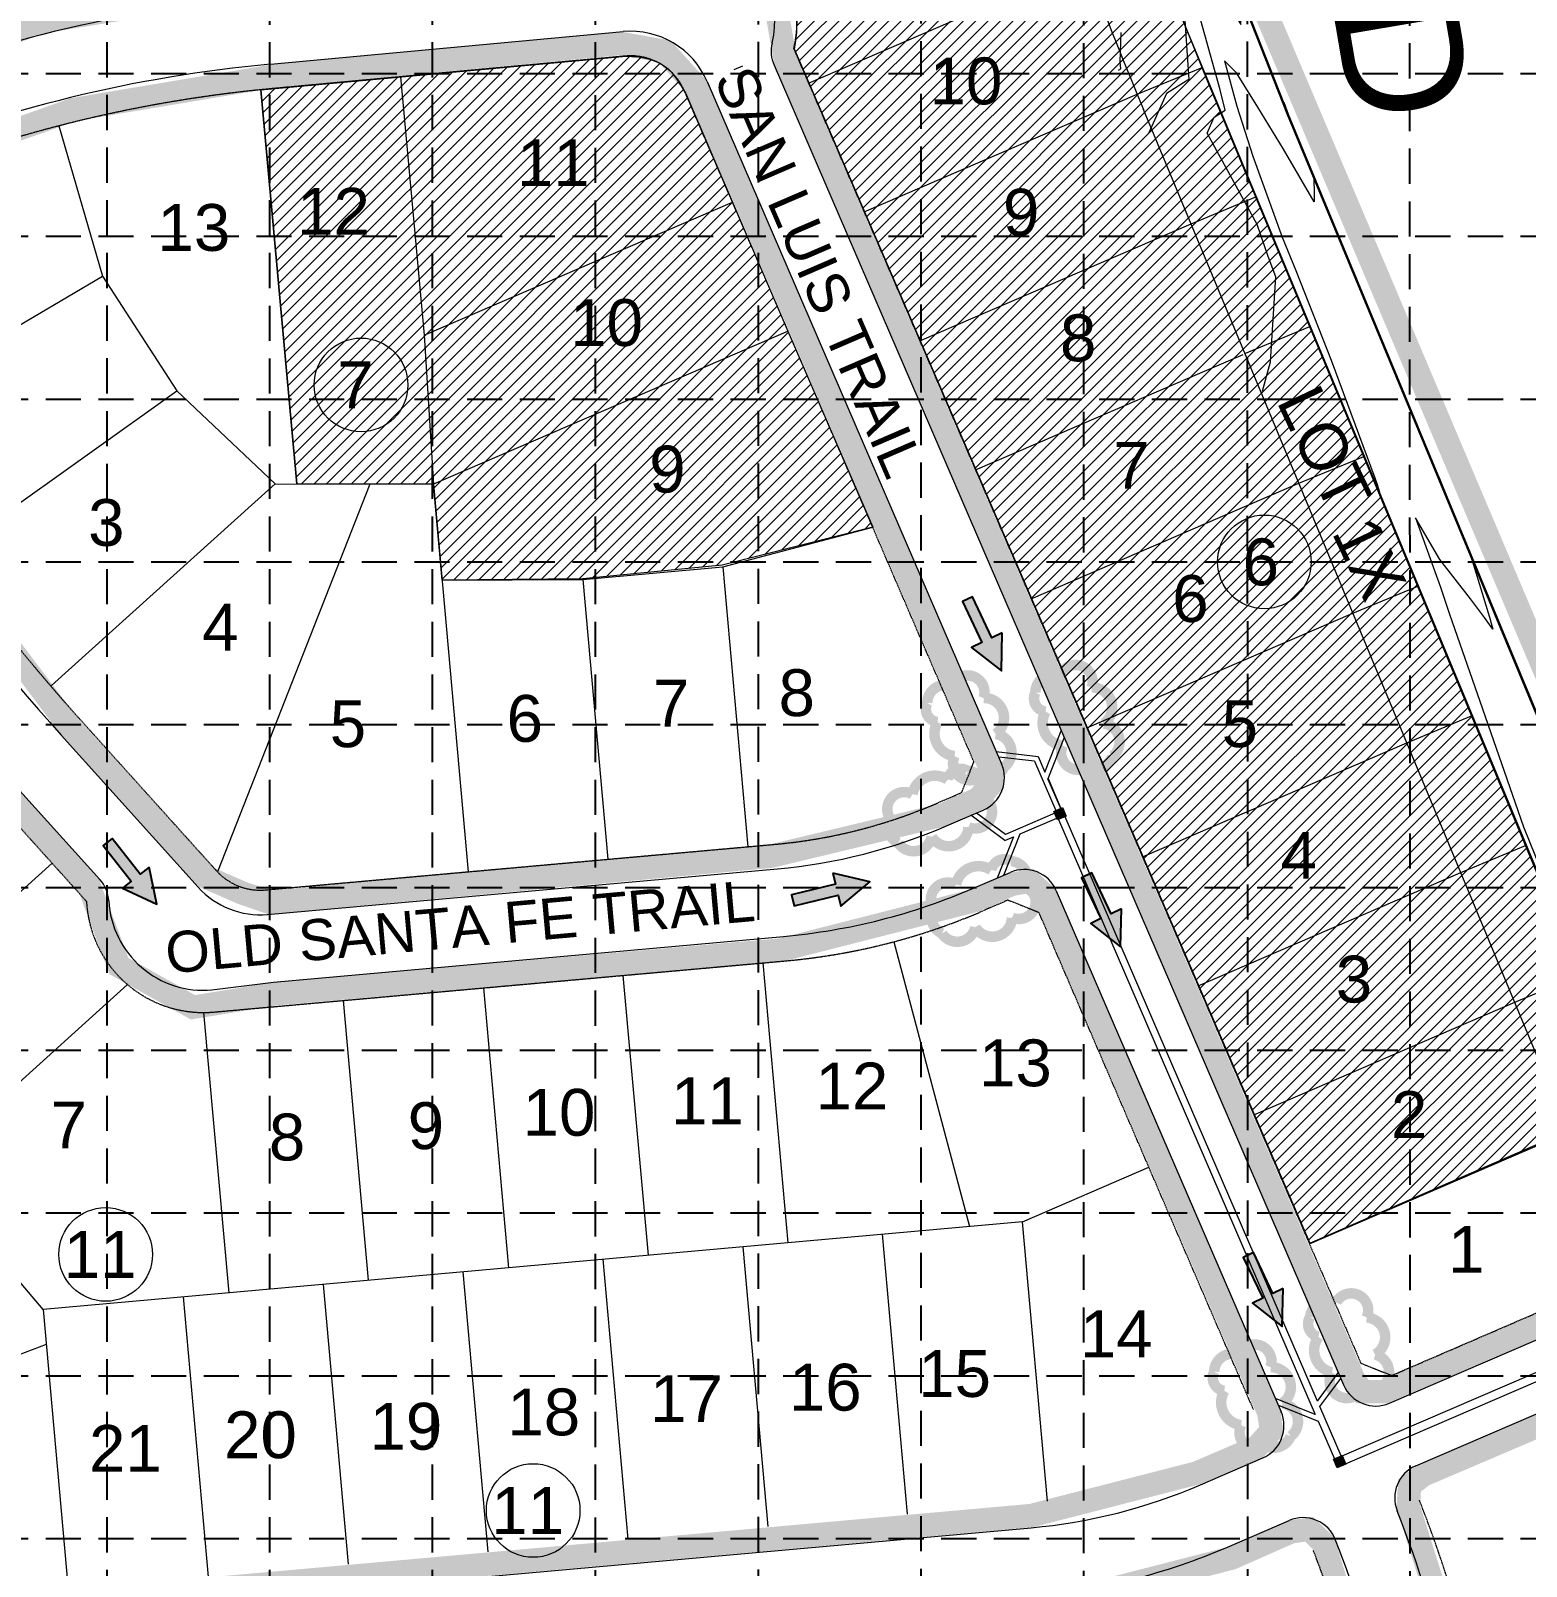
# Model space of a CAD drawing. Extents: x 18544 to 21332, y 16212 to 20668.
# Drawn here: x 20253 to 20892, y 18289 to 18945 of the extents above; entities that cross this region are included whole.
import ezdxf
from ezdxf.enums import TextEntityAlignment as Align

# ---------------------------------------------------------------- set-up
doc = ezdxf.new("R2010")
doc.units = 0
doc.header["$MEASUREMENT"] = 0
doc.linetypes.add('HIDDEN', pattern=[0.375, 0.25, -0.125])
doc.layers.get('0').update_dxf_attribs({"lineweight": 0})
for name, color, linetype, lineweight in [('10', 7, 'Continuous', 0), ('13', 7, 'Continuous', 0), ('20', 7, 'Continuous', 0), ('27', 7, 'Continuous', 0), ('28', 7, 'Continuous', 0), ('33', 7, 'Continuous', 0), ('34', 7, 'Continuous', 0), ('43', 7, 'Continuous', 0), ('5', 7, 'Continuous', 0), ('6', 7, 'Continuous', 0), ('62', 7, 'Continuous', 0), ('Erosion Blanket', 84, 'Continuous', 0)]:
    doc.layers.add(name, color=color, linetype=linetype, lineweight=lineweight)
for name, color, linetype in [('ARROWS', 7, 'Continuous'), ('GRID', 254, 'HIDDEN'), ('Inlet Protection', 5, 'Continuous'), ('Limits of Disturbance', 1, 'Continuous'), ('SODDED LOT', 2, 'Continuous')]:
    doc.layers.add(name, color=color, linetype=linetype)
doc.styles.get("Standard").update_dxf_attribs({"font": 'ARIAL.TTF'})
pattern_1 = [(45, (0, 0), (-2.651650429449553, 2.651650429449553), [])]

# ---------------------------------------------------------------- blocks, each defined once
blk = doc.blocks.new('MHSD2')
at = {"layer": '43', "linetype": 'Continuous', "lineweight": 0}
blk.add_hatch(color=7, dxfattribs=at).paths.add_polyline_path([(-0.4999897549350862, 0.499515109717322), (0.5000102420126495, 0.4995150547802041), (0.5000101992845885, -0.5004849147007917), (-0.4999898007154115, -0.5004848597673117)], flags=16)
at = {"layer": '43', "color": 7, "linetype": 'Continuous', "lineweight": 0}
for p, q in [((-0.4999897549350862, 0.499515109717322), (0.5000102420126495, 0.4995150547802041)), ((-0.4999898007154115, -0.5004848597673117), (-0.4999897549350862, 0.499515109717322)), ((0.5000102420126495, 0.4995150547802041), (0.5000101992845885, -0.5004849147007917)), ((0.5000101992845885, -0.5004849147007917), (-0.4999898007154115, -0.5004848597673117))]:
    blk.add_line(p, q, dxfattribs=at)
blk.add_lwpolyline([(-0.4999897549350862, 0.499515109717322), (0.5000102420126495, 0.4995150547802041), (0.5000101992845885, -0.5004849147007917), (-0.4999898007154115, -0.5004848597673117), (-0.4999897549350862, 0.499515109717322)], close=True, dxfattribs=at)
at = {"layer": '43', "color": 1, "linetype": 'Continuous', "lineweight": 0}
blk.add_point((0, 0), dxfattribs=at)
blk = doc.blocks.new('arrow')
blk.add_lwpolyline([(-67.00679329302966, -25.35842018353742), (-59.3270347441985, -25.41938721699262), (-59.57091179542658, -56.1384215279777), (-51.89114823905948, -56.19938584448118), (-51.64727869913713, -25.48035696739953), (-43.96752265407486, -25.54132400085473), (-55.30425519266737, -2.410587189246144), (-67.00678578172392, -25.35840795725562)], close=True)
at = {"color": 254}
for points in [[(-43.96751955730906, -25.54132267721434), (-67.00679354271597, -25.35841771446121), (-55.30425158724847, -2.410596210431322), (-67.00679354271597, -25.35841771446121)], [(-59.57090883123692, -56.13841801592571), (-51.89115083610795, -56.19938633684342), (-59.32703554756517, -25.41938603537892), (-51.64727755243712, -25.48035435629663)]]:
    blk.add_solid(points, dxfattribs=at)

msp = doc.modelspace()

# ---------------------------------------------------------------- hatches: boundary and pattern name
at = {"layer": 'SODDED LOT', "linetype": 'Continuous', "lineweight": 0, "ltscale": 5}
h = msp.add_hatch(dxfattribs=at)
h.set_pattern_fill('ANSI31', color=256, scale=30, style=0)
h.set_pattern_definition(pattern_1)
edge = h.paths.add_edge_path()
edge.add_line((20676.89597781805, 19049.63277599798), (20572.14257492918, 18977.51723140365))
edge.add_arc((20572.55694586499, 18976.91532558946), 0.7307488498735473, 124.5447494164571, 293.5951224509847)
edge.add_line((20572.8494434538, 18976.24566967623), (20573.60297777394, 18974.85242064672))
edge.add_line((20573.60297777394, 18974.85242064672), (20574.10583577011, 18973.88083202728))
edge.add_arc((20524.02650499917, 18947.96164008007), 56.38921777841128, -10.904521709973721, 27.364396804771275, ccw=False)
edge.add_line((20579.39754702041, 18937.29432611906), (20799.5902465041, 18427.08734732858))
edge.add_line((20799.5902465041, 18427.08734732858), (20910.23690855338, 18475.28883564219))
edge.add_line((20910.23690855338, 18475.28883564219), (20936.59923004225, 18414.4761046288))
edge.add_line((20936.59923004225, 18414.4761046288), (20963.22941391418, 18426.48904104729))
edge.add_line((20963.22941391418, 18426.48904104729), (20738.3823747943, 18966.49272926234))
edge.add_line((20738.3823747943, 18966.49272926234), (20707.66353965064, 19050.55043360228))
edge.add_line((20707.66353965064, 19050.55043360228), (20687.91571833835, 19111.94909873182))
edge.add_line((20687.91571833835, 19111.94909873182), (20681.73017072757, 19134.69767007014))
edge.add_line((20681.73017072757, 19134.69767007014), (20651.27796143092, 19131.91841678568))
edge.add_line((20651.27796143092, 19131.91841678568), (20676.89597781805, 19049.63277599798))
h = msp.add_hatch(dxfattribs=at)
h.set_pattern_fill('ANSI31', color=256, scale=30, style=0)
h.set_pattern_definition(pattern_1)
edge = h.paths.add_edge_path()
edge.add_line((20428.96705776222, 18710.36755020644), (20425.22933183907, 18751.24476865412))
edge.add_line((20425.22933183907, 18751.24476865412), (20366.94882483613, 18751.43271761917))
edge.add_line((20366.94882483613, 18751.43271761917), (20351.43497466338, 18919.69284534144))
edge.add_line((20351.43497466338, 18919.69284534144), (20506.06255402917, 18933.93189962106))
edge.add_arc((20508.86111193386, 18903.54124122347), 30.51924055714649, 65.86942129710809, 95.26130796767472, ccw=False)
edge.add_arc((20514.7203927085, 18916.62109479546), 16.18697832605524, 36.84648650105089, 65.86942129709479, ccw=False)
edge.add_arc((20463.27434417388, 18878.06939354583), 80.4748432701221, 30.13943754687648, 36.84648650105021, ccw=False)
edge.add_line((20532.86947295308, 18918.47630445917), (20576.65385271992, 18816.6566237128))
edge.add_line((20576.65385271992, 18816.6566237128), (20612.88192193489, 18732.89330839959))
edge.add_line((20612.88192193489, 18732.89330839959), (20548.52029189507, 18716.65209113067))
edge.add_line((20548.52029189507, 18716.65209113067), (20489.12588095528, 18710.80414647693))
edge.add_line((20489.12588095528, 18710.80414647693), (20428.96705776222, 18710.36755020644))

# ---------------------------------------------------------------- linework, layer by layer
at = {"color": 7, "linetype": 'Continuous', "lineweight": 0}
for p, q in [((20557.30307470931, 18929.8519245674), (20553.63052529069, 18928.2668754326)), ((20557.30307448958, 18929.85192507401), (20553.63052551042, 18928.26687492599)), ((20692.15947819148, 18612.34337589953), (20693.74452180853, 18608.67082410047))]:
    msp.add_line(p, q, dxfattribs=at)
at = {"layer": '13', "color": 7, "linetype": 'Continuous', "lineweight": 0}
for centre in [(20394.30696099628, 18793.70699295612), (20780.22366175386, 18718.11857967667), (20780.22366175386, 18718.11857967667), (20285.21857410149, 18422.31606608978), (20467.85022499725, 18312.94360291646)]:
    msp.add_circle(centre, 20, dxfattribs=at)
at = {"layer": '27', "color": 7, "linetype": 'Continuous', "lineweight": 0}
for p, q in [((20355.58140306711, 18930.7110440962), (20506.30330306711, 18944.5965440962)), ((20355.58140306711, 18930.7110440962), (20506.30330306711, 18944.5965440962)), ((20570.74388421583, 18930.25441231422), (20814.00011869259, 18366.63116420484)), ((20570.74388421583, 18930.25441231422), (20814.00011869259, 18366.63116420484)), ((20542.15380835597, 18923.31359688101), (20667.94922049929, 18631.84637532579)), ((20542.15380835597, 18923.31359688101), (20667.94922049929, 18631.84637532579)), ((20266.16263136997, 18644.15725437788), (20324.75843136998, 18579.14025437788)), ((20266.16263136997, 18644.15725437788), (20324.75843136998, 18579.14025437788)), ((20244.62036863003, 18624.74254562212), (20282.69722835475, 18582.49304670248)), ((20244.62036863003, 18624.74254562212), (20282.69722835475, 18582.49304670248)), ((20644.48799112827, 18605.38325993835), (20660.12107375103, 18612.13037181311)), ((20644.48799112827, 18605.38325993835), (20660.12107375103, 18612.13037181311)), ((20354.2929365978, 18567.54780090029), (20572.1562365978, 18587.0417009003)), ((20354.2929365978, 18567.54780090029), (20572.1562365978, 18587.0417009003)), ((20655.97955736869, 18578.75725938902), (20671.61272136296, 18585.50440638447)), ((20655.97955736869, 18578.75725938902), (20671.61272136296, 18585.50440638447)), ((20691.32869525742, 18577.676271395), (20787.37413028352, 18355.1395698294)), ((20691.32869525742, 18577.676271395), (20787.37413028352, 18355.1395698294)), ((20356.8774634022, 18538.6631990997), (20574.7407634022, 18558.15709909971)), ((20356.8774634022, 18538.6631990997), (20574.7407634022, 18558.15709909971)), ((20330.57214058657, 18535.30549461043), (20356.8774634022, 18538.6631990997)), ((20330.57214058657, 18535.30549461043), (20356.8774634022, 18538.6631990997)), ((20833.71611025727, 18358.80303684195), (20971.54652313914, 18418.28973680532)), ((20833.71611025727, 18358.80303684195), (20971.54652313914, 18418.28973680532)), ((20844.94871114841, 18332.06526855068), (20979.55020487991, 18390.15838823817)), ((20844.94871114841, 18332.06526855068), (20979.55020487991, 18390.15838823817)), ((20752.90499979553, 18323.9254929014), (20779.54600120548, 18335.42357394635)), ((20156.81164618061, 18258.71911804254), (20680.57334184087, 18305.58390137028)), ((20764.39660020448, 18297.29950709861), (20790.74610277413, 18308.67177915891))]:
    msp.add_line(p, q, dxfattribs=at)
msp.add_lwpolyline([(20665.3794, 19314.0197), (20675.5871, 19264.9001), (20694.837, 19185.4384), (20717.1456, 19107.5578), (20747.7876, 19016.2929), (20789.9295, 18909.13), (20827.8085, 18817.9339), (20863.2291, 18732.4974), (20893.7442, 18659.1079), (20920.9641, 18593.8115), (20928.9861, 18574.3262), (20956.8825, 18507.7101), (20964.5794, 18488.85), (20968.6283, 18478.6264), (20970.6834, 18473.4848)], dxfattribs=at)
msp.add_lwpolyline([(20665.3794, 19314.0197), (20675.5871, 19264.9001), (20694.837, 19185.4384), (20717.1456, 19107.5578), (20747.7876, 19016.2929), (20789.9295, 18909.13), (20827.8085, 18817.9339), (20863.2291, 18732.4974), (20893.7442, 18659.1079), (20920.9641, 18593.8115), (20928.9861, 18574.3262), (20956.8825, 18507.7101), (20964.5794, 18488.85), (20968.6283, 18478.6264), (20970.6834, 18473.4848)], dxfattribs=at)
for centre, radius, start, end in [((20530.5884, 18949.3157), 40.4999551396786, 346.3288507669471, 136.8233932993221), ((20530.5884, 18949.3157), 40.4999551396786, 346.3288507669471, 136.8233932993221), ((20409.2941, 18347.68), 614.5000018720165, 95.26361043063312, 112.2294411488693), ((20409.2941, 18347.68), 614.5000018720165, 95.26361043063312, 112.2294411488693), ((20509.56, 18909.2463), 35.49993217845915, 23.34473858217786, 95.26360705384482), ((20509.56, 18909.2463), 35.49993217845915, 23.34473858217786, 95.26360705384482), ((20584.51594453596, 18936.19834657682), 15, 166.3288507669471, 203.3447227671472), ((20584.51594453596, 18936.19834657682), 15, 166.3288507669471, 203.3447227671472), ((20409.2941, 18347.68), 585.5000018720165, 95.26361043063312, 112.2294411488693), ((20409.2941, 18347.68), 585.5000018720165, 95.26361043063312, 112.2294411488693), ((20849.66080000001, 19170.0281), 785.4999481860124, 204.992217407334, 222.0263840568763), ((20654.17716017661, 18625.90244106388), 15, 293.3446366994402, 23.34472276706238), ((20654.17716017661, 18625.90244106388), 15, 293.3446366994402, 23.34472276706238), ((20551.1682, 18821.6046), 235.5000027902634, 275.1130523405154, 293.3447232975759), ((20551.1682, 18821.6046), 235.5000027902634, 275.1130523405154, 293.3447232975759), ((20271.5546786622, 18572.45095596853), 15, 3.298492807719827, 42.0263817822301), ((20271.5546786622, 18572.45095596853), 15, 3.298492807719827, 42.0263817822301), ((20677.55663493535, 18571.73233713346), 15, 23.3447227670624, 113.3446366994402), ((20677.55663493535, 18571.73233713346), 15, 23.3447227670624, 113.3446366994402), ((20351.1292, 18602.9066), 35.50009327291357, 222.0263845163495, 275.1129777317457), ((20351.1292, 18602.9066), 35.50009327291357, 222.0263845163495, 275.1129777317457), ((20551.1682, 18821.6046), 264.5000027902634, 275.1130523405154, 293.3447232975759), ((20551.1682, 18821.6046), 264.5000027902634, 275.1130523405154, 293.3447232975759), ((20326.9627, 18575.6443), 40.49996643848859, 183.2984928077198, 275.1131020798364), ((20326.9627, 18575.6443), 40.49996643848859, 183.2984928077198, 275.1131020798364), ((20827.77217901265, 18372.57509846492), 15, 203.3447227669776, 293.3447102196316), ((20827.77217901265, 18372.57509846492), 15, 203.3447227669776, 293.3447102196316), ((20773.60206996138, 18349.19563556821), 15, 293.3447102187838, 23.34472276689287), ((20773.60206996138, 18349.19563556821), 15, 293.3447102187838, 23.34472276689287), ((20850.89264239206, 18318.29320692711), 15, 113.3447102191229, 201.474361289814), ((20850.89264239206, 18318.29320692711), 15, 113.3447102191229, 201.474361289814), ((20659.5852, 18540.1468), 235.5000117023993, 275.1130751676823, 293.3447323792908), ((20358.1498, 18124.4513), 514.4999467514092, 12.99000192147927, 21.47436128981394), ((20796.69003401861, 18294.89971753441), 15, 21.23972259997355, 113.3447102169188), ((20796.69003401861, 18294.89971753441), 15, 21.23972259997355, 113.3447102169188), ((20358.1498, 18124.4513), 485.4999467514093, 12.99000192147927, 21.23972260005833), ((20659.5852, 18540.1468), 264.5000117023993, 275.1130751676823, 293.3447323792908)]:
    msp.add_arc(centre, radius, start, end, dxfattribs=at)
at = {"layer": '28', "color": 7, "linetype": 'Continuous', "lineweight": 0}
msp.add_lwpolyline([(20665.869, 19314.1215), (20676.075, 19265.0099), (20695.3205, 19185.5662), (20717.6232, 19107.7062), (20748.2576, 19016.4641), (20790.3931, 18909.3175), (20828.2703, 18818.1256), (20863.6909, 18732.6891), (20894.2058, 18659.3001), (20921.4261, 18594.0029), (20929.4479, 18574.518), (20957.3446, 18507.9011), (20965.0433, 18489.0365), (20969.0928, 18478.8112), (20971.1477, 18473.6704)], dxfattribs=at)
msp.add_lwpolyline([(20665.869, 19314.1215), (20676.075, 19265.0099), (20695.3205, 19185.5662), (20717.6232, 19107.7062), (20748.2576, 19016.4641), (20790.3931, 18909.3175), (20828.2703, 18818.1256), (20863.6909, 18732.6891), (20894.2058, 18659.3001), (20921.4261, 18594.0029), (20929.4479, 18574.518), (20957.3446, 18507.9011), (20965.0433, 18489.0365), (20969.0928, 18478.8112), (20971.1477, 18473.6704)], dxfattribs=at)
at = {"layer": '33', "color": 7, "linetype": 'Continuous', "lineweight": 0}
for p, q in [((20585.4653, 18922.6428), (20703.8313, 18973.7288)), ((20585.4653, 18922.6428), (20703.8313, 18973.7288)), ((20411.1814, 18925.2889), (20421.3499, 18814.9139)), ((20411.1814, 18925.2889), (20421.3499, 18814.9139)), ((20351.4365, 18919.7618), (20366.9447712241, 18751.42533340861)), ((20351.4365, 18919.7618), (20366.9447712241, 18751.42533340861)), ((20609.241, 18867.5546), (20725.8603, 18917.8867)), ((20609.241, 18867.5546), (20725.8603, 18917.8867)), ((20904.74309951781, 18487.72549973144), (20728.56199951781, 18911.35699973144)), ((20904.74309951781, 18487.72549973144), (20728.56199951781, 18911.35699973144)), ((20265.1636, 18904.323), (20283.92111426435, 18840.08783516953)), ((20265.1636, 18904.323), (20283.92111426435, 18840.08783516953)), ((20421.3499, 18814.9139), (20552.9827, 18871.7257)), ((20421.3499, 18814.9139), (20552.9827, 18871.7257)), ((20633.0167, 18812.4663), (20748.8905, 18862.4767)), ((20633.0167, 18812.4663), (20748.8905, 18862.4767)), ((20180.42801426435, 18779.34923516953), (20283.92111426435, 18840.08783516953)), ((20180.42801426435, 18779.34923516953), (20283.92111426435, 18840.08783516953)), ((20283.92111426435, 18840.08783516953), (20315.63801426435, 18791.17103516953)), ((20283.92111426435, 18840.08783516953), (20315.63801426435, 18791.17103516953)), ((20421.3499, 18814.9139), (20425.2256, 18751.2369)), ((20421.3499, 18814.9139), (20425.2256, 18751.2369)), ((20576.7584, 18816.6375), (20425.2256, 18751.2369)), ((20576.7584, 18816.6375), (20425.2256, 18751.2369)), ((20656.7925, 18757.3781), (20771.1987, 18806.7551)), ((20656.7925, 18757.3781), (20771.1987, 18806.7551)), ((20217.95571426435, 18721.47063516953), (20315.63801426435, 18791.17103516953)), ((20217.95571426435, 18721.47063516953), (20315.63801426435, 18791.17103516953)), ((20315.63801426435, 18791.17103516953), (20357.65686928312, 18751.45536302682)), ((20315.63801426435, 18791.17103516953), (20357.65686928312, 18751.45536302682)), ((20262.07101426435, 18665.30973516953), (20357.65686928312, 18751.45536302682)), ((20262.07101426435, 18665.30973516953), (20357.65686928312, 18751.45536302682)), ((20398.00232138432, 18751.32491822565), (20332.99002380749, 18585.69065485397)), ((20398.00232138432, 18751.32491822565), (20332.99002380749, 18585.69065485397)), ((20357.65686928312, 18751.45536302682), (20425.2256, 18751.2369)), ((20357.65686928312, 18751.45536302682), (20425.2256, 18751.2369)), ((20425.2256, 18751.2369), (20440.0319, 18585.7615)), ((20425.2256, 18751.2369), (20440.0319, 18585.7615)), ((20680.5682, 18702.2898), (20794.9744, 18751.6668)), ((20680.5682, 18702.2898), (20794.9744, 18751.6668)), ((20548.8598, 18715.9785), (20612.9059, 18732.8839)), ((20548.8598, 18715.9785), (20612.9059, 18732.8839)), ((20489.0986, 18710.6312), (20548.8598, 18715.9785)), ((20489.0986, 18710.6312), (20548.8598, 18715.9785)), ((20548.8598, 18715.9785), (20559.5544, 18596.456)), ((20548.8598, 18715.9785), (20559.5544, 18596.456)), ((20428.8910081576, 18710.27225110019), (20489.0986, 18710.6312)), ((20428.8910081576, 18710.27225110019), (20489.0986, 18710.6312)), ((20489.0986, 18710.6312), (20499.7931, 18591.1087)), ((20489.0986, 18710.6312), (20499.7931, 18591.1087)), ((20704.3439, 18647.2016), (20818.0164, 18696.2619)), ((20704.3439, 18647.2016), (20818.0164, 18696.2619)), ((20686.49085605945, 18628.3181574633), (20693.47064621113, 18645.89744770043)), ((20694.70352079226, 18643.04087278359), (20687.72345316935, 18625.46088378552)), ((20728.1197, 18592.1133), (20841.0584, 18640.857)), ((20728.1197, 18592.1133), (20841.0584, 18640.857)), ((20665.60205291299, 18637.12704679708), (20683.59512353282, 18635.02755645009)), ((20682.04407307352, 18632.94327301553), (20666.77493383282, 18634.72492614216)), ((20683.59512353282, 18635.02755645009), (20686.49085605945, 18628.3181574633)), ((20682.04407307352, 18632.94327301553), (20691.12712861416, 18611.89787498093)), ((20693.19243027436, 18612.78924405042), (20687.72345316935, 18625.46088378552)), ((20687.78906060061, 18625.62567128819), (20693.30770503556, 18612.8389974395)), ((20669.32293483383, 18599.0836807825), (20654.79087058931, 18609.89794642781)), ((20669.62404397107, 18601.66424918668), (20657.29203486129, 18610.84130897549)), ((20690.67177204505, 18610.74827819147), (20669.62404397107, 18601.66424918668)), ((20675.83841285135, 18601.89570834376), (20691.56335908384, 18608.68246780603)), ((20692.32935058748, 18608.06010195013), (20801.98484818262, 18353.98791814936)), ((20802.87180813929, 18359.71406570025), (20695.16033744621, 18609.28193298746)), ((20672.98183796808, 18600.66283375347), (20666.00173261513, 18583.0827490524)), ((20668.85830751366, 18584.31562367015), (20675.83841285135, 18601.89570834376)), ((20669.32293483383, 18599.0836807825), (20672.98183796808, 18600.66283375347)), ((20262.3386, 18589.3988), (20172.7165, 18508.6279)), ((20262.3386, 18589.3988), (20172.7165, 18508.6279)), ((20751.8954, 18537.0251), (20864.1003, 18585.452)), ((20751.8954, 18537.0251), (20864.1003, 18585.452)), ((20621.8862, 18555.8528), (20654.2455, 18434.2496)), ((20621.8862, 18555.8528), (20654.2455, 18434.2496)), ((20517.0451, 18421.9732), (20506.3505, 18541.4957)), ((20517.0451, 18421.9732), (20506.3505, 18541.4957)), ((20576.8063, 18427.3205), (20566.1118, 18546.843)), ((20576.8063, 18427.3205), (20566.1118, 18546.843)), ((20208.0534, 18459.7034), (20294.5019, 18537.6141)), ((20208.0534, 18459.7034), (20294.5019, 18537.6141)), ((20446.5893, 18536.1484), (20457.2838, 18416.626)), ((20446.5893, 18536.1484), (20457.2838, 18416.626)), ((20397.5226, 18411.2787), (20386.828, 18530.8012)), ((20397.5226, 18411.2787), (20386.828, 18530.8012)), ((20775.6711, 18481.9369), (20887.1423, 18530.0471)), ((20775.6711, 18481.9369), (20887.1423, 18530.0471)), ((20327.0497, 18525.6444), (20337.7613, 18405.9314)), ((20327.0497, 18525.6444), (20337.7613, 18405.9314)), ((20799.4469, 18426.8486), (20910.3586, 18474.7174)), ((20799.4469, 18426.8486), (20910.3586, 18474.7174)), ((20676.8737, 18436.2743), (20730.8638, 18459.5761)), ((20676.8737, 18436.2743), (20730.8638, 18459.5761)), ((20258.5449, 18398.8433), (20215.6772, 18449.1482)), ((20258.5449, 18398.8433), (20215.6772, 18449.1482)), ((20676.8737, 18436.2743), (20258.5449, 18398.8433)), ((20676.8737, 18436.2743), (20258.5449, 18398.8433)), ((20627.807, 18311.4045), (20617.1124, 18430.927)), ((20687.5557, 18316.8921), (20676.8737, 18436.2743)), ((20557.3512, 18425.5797), (20568.0457, 18306.0572)), ((20497.5899, 18420.2324), (20508.2845, 18300.7099)), ((20437.8287, 18414.8852), (20448.5232, 18295.3627)), ((20318.3062, 18404.1906), (20329.0007, 18284.6681)), ((20378.0674, 18409.5379), (20388.762, 18290.0154)), ((20258.5449, 18398.8433), (20269.2395, 18279.3208)), ((20813.48979442122, 18336.27381506089), (20957.4607966277, 18398.4107530015)), ((20814.94010933256, 18332.91343016755), (20958.91111153905, 18395.05036811121)), ((20137.2215, 18337.007), (20259.8699, 18384.0355)), ((20137.2215, 18337.007), (20259.8699, 18384.0355)), ((20802.87180813929, 18359.71406570025), (20811.80468407544, 18371.71794401685)), ((20803.87844599139, 18357.38168216498), (20812.81133474227, 18369.38557752007)), ((20801.98484818262, 18353.98791814936), (20784.95247171545, 18360.75055804315)), ((20786.1853463332, 18357.89398314463), (20803.21772277596, 18351.13134326304)), ((20812.99977292398, 18336.24753465987), (20803.87844599139, 18357.38168216498)), ((20803.21772277596, 18351.13134326304), (20810.16878637959, 18335.02570375378))]:
    msp.add_line(p, q, dxfattribs=at)
msp.add_arc((22598.13179951758, 19688.73819973126), 2024.749996894663, 195.9542426875108, 202.5779090255949, dxfattribs=at)
msp.add_arc((22598.13179951758, 19688.73819973126), 2024.749996894663, 195.9542426875108, 202.5779090255949, dxfattribs=at)
at = {"layer": '34', "color": 7, "linetype": 'HIDDEN', "lineweight": 0}
for p, q in [((20579.129, 18937.3238), (20821.46115793329, 18375.84171670278)), ((20507.26650722373, 18934.14082157964), (20356.5447, 18920.2554)), ((20656.12938321787, 18632.73535773186), (20532.5134, 18919.1528)), ((20273.9625, 18651.1867), (20332.5582, 18586.1698)), ((20650.9106, 18619.5914), (20656.1294, 18632.7354)), ((20277.0275, 18573.1002), (20236.8206, 18617.7131)), ((20640.3272, 18615.0236), (20650.91057531968, 18619.59133783685)), ((20353.3572, 18578.006), (20571.2205, 18597.4999)), ((20670.72375401776, 18573.68451825617), (20660.1403, 18569.1168)), ((20670.7238, 18573.6845), (20683.8677, 18568.4658)), ((20775.55428319041, 18356.02855766472), (20683.86769025239, 18568.46580386975)), ((20331.4188, 18525.8433), (20575.6766, 18547.6988)), ((20834.60515794244, 18370.62291669973), (20963.8841, 18426.4189)), ((20821.4612, 18375.8417), (20834.6052, 18370.6229))]:
    msp.add_line(p, q, dxfattribs=at)
for centre, radius, start, end in [((20530.5884, 18949.3157), 49.99995513967861, 346.1230081078355, 137.4834076128423), ((20409.2941, 18347.68), 625.0000177263513, 95.26360531072929, 112.2294403770901), ((20509.56, 18909.2463), 24.99994627613985, 23.34463337114238, 95.2637106496882), ((20409.2941, 18347.68), 575.0000764221911, 95.26360515915401, 112.2294419877044), ((20849.6608, 19170.0281), 774.9999660546365, 204.9922150630038, 222.0263892625711), ((20551.1682, 18821.6046), 225.0000251052873, 275.1130594956647, 293.3447099092753), ((20351.1292, 18602.9066), 25.00005030475093, 222.0262226779653, 275.1129675194047), ((20326.9627, 18575.6443), 49.99996643848859, 182.9165852319237, 275.1131020798364), ((20551.1682, 18821.6046), 275.0000889894372, 275.1130653814135, 293.3447151225149), ((20358.14979963685, 18124.45130031992), 525.0000291562097, 12.99000817989305, 21.55291047259608), ((20358.14979963685, 18124.45130031992), 474.9999842656438, 12.99000404641526, 21.14768397574796)]:
    msp.add_arc(centre, radius, start, end, dxfattribs=at)
at = {"layer": '43', "color": 7, "linetype": 'Continuous', "lineweight": 0}
for points in [[(20694.70352079226, 18643.04087278359), (20690.74083751335, 18652.22222024293), (20696.53979028596, 18643.83340943938), (20692.57710700705, 18653.01475690176)], [(20664.92417721793, 18633.80823183081), (20660.96149393903, 18642.98957929014), (20666.76044671163, 18634.60076848659), (20662.79776343273, 18643.78211594897)], [(20657.36665990173, 18610.94158909879), (20648.1853124424, 18606.97890581988), (20656.57412324595, 18612.77785859249), (20647.39277578356, 18608.81517531358)], [(20669.65084416944, 18582.47935417646), (20660.46949671011, 18578.51667089755), (20668.85830751366, 18584.31562367015), (20659.67696005127, 18580.35294039125)], [(20812.81133474227, 18369.38557752007), (20808.84865146336, 18378.5669249794), (20814.64760423597, 18370.17811417585), (20810.68492095706, 18379.35946163823)], [(20784.34907683951, 18357.10144648885), (20780.3863935606, 18366.28279394818), (20786.1853463332, 18357.89398314463), (20782.22266305429, 18367.07533060701)]]:
    msp.add_solid(points, dxfattribs=at)
at = {"layer": '5', "color": 254, "linetype": 'Continuous', "lineweight": 0}
msp.add_lwpolyline([(20779.46704918523, 18791.00666518077), (20782.77081935789, 18803.61325326395), (20785.10940940885, 18839.91605347148), (20781.84446373181, 18848.59942044435), (20777.16063085727, 18862.16822974944), (20755.71063353374, 18901.25869367046), (20758.776586404, 18908.07326515397), (20763.46475565356, 18911.06194908292), (20761.2813860683, 18919.77840051271), (20748.24205002594, 18966.83588082217), (20743.83609132969, 18981.1332255562), (20747.84572465285, 18976.07698763085), (20758.21383128758, 18961.76177849361), (20766.89191465804, 18952.98415188757), (20770.15968740806, 18947.69434453261), (20770.16522819605, 18948.97332453688), (20768.23531736503, 18964.29619181494), (20757.07165760064, 18993.9723424543), (20754.19681250038, 19001.64802030702)], dxfattribs=at)
msp.add_lwpolyline([(20779.46704918523, 18791.00666518077), (20782.77081935789, 18803.61325326395), (20785.10940940885, 18839.91605347148), (20781.84446373181, 18848.59942044435), (20777.16063085727, 18862.16822974944), (20755.71063353374, 18901.25869367046), (20758.776586404, 18908.07326515397), (20763.46475565356, 18911.06194908292), (20761.2813860683, 18919.77840051271), (20748.24205002594, 18966.83588082217), (20743.83609132969, 18981.1332255562), (20747.84572465285, 18976.07698763085), (20758.21383128758, 18961.76177849361), (20766.89191465804, 18952.98415188757), (20770.15968740806, 18947.69434453261), (20770.16522819605, 18948.97332453688), (20768.23531736503, 18964.29619181494), (20757.07165760064, 18993.9723424543), (20754.19681250038, 19001.64802030702)], dxfattribs=at)
at = {"layer": '6', "color": 254, "linetype": 'Continuous', "lineweight": 0}
for p, q in [((20718.67881061434, 18931.69262613911), (20719.07684435255, 18944.22641999573)), ((20718.67881061434, 18931.69262613911), (20719.07684435255, 18944.22641999573)), ((20717.9157744377, 18928.12689517808), (20718.87968012329, 18928.74138012635)), ((20717.9157744377, 18928.12689517808), (20718.87968012329, 18928.74138012635)), ((20718.87968012329, 18928.74138012635), (20718.67881061434, 18931.69262613911)), ((20718.87968012329, 18928.74138012635), (20718.67881061434, 18931.69262613911)), ((20768.35571494186, 18926.92659283426), (20763.22481237831, 18932.11635016938)), ((20763.22481237831, 18932.11635016938), (20768.51308153325, 18912.79019847713)), ((20768.35571494186, 18926.92659283426), (20763.22481237831, 18932.11635016938)), ((20763.22481237831, 18932.11635016938), (20768.51308153325, 18912.79019847713)), ((20777.41379455855, 18912.26354865871), (20768.35571494186, 18926.92659283426)), ((20777.41379455855, 18912.26354865871), (20768.35571494186, 18926.92659283426)), ((20768.51308153325, 18912.79019847713), (20775.35259543443, 18891.38310812708)), ((20768.51308153325, 18912.79019847713), (20775.35259543443, 18891.38310812708)), ((20788.45547601245, 18894.34615884579), (20777.41379455855, 18912.26354865871)), ((20788.45547601245, 18894.34615884579), (20777.41379455855, 18912.26354865871)), ((20788.50404256417, 18914.53128551592), (20790.44305265053, 18909.35423553881)), ((20788.50404256417, 18914.53128551592), (20790.44305265053, 18909.35423553881)), ((20790.44305265053, 18909.35423553881), (20801.328390347, 18881.68637086398)), ((20790.44305265053, 18909.35423553881), (20801.328390347, 18881.68637086398)), ((20775.35259543443, 18891.38310812708), (20787.87170936308, 18856.80381081881)), ((20775.35259543443, 18891.38310812708), (20787.87170936308, 18856.80381081881)), ((20801.53020529191, 18871.84773578906), (20788.45547601245, 18894.34615884579)), ((20801.53020529191, 18871.84773578906), (20788.45547601245, 18894.34615884579)), ((20801.328390347, 18881.68637086398), (20801.5057296762, 18875.3182847438)), ((20801.328390347, 18881.68637086398), (20801.5057296762, 18875.3182847438)), ((20801.5057296762, 18875.3182847438), (20801.53020529191, 18871.84773578906)), ((20801.5057296762, 18875.3182847438), (20801.53020529191, 18871.84773578906)), ((20787.87170936308, 18856.80381081881), (20793.63990127873, 18842.50150004578)), ((20787.87170936308, 18856.80381081881), (20793.63990127873, 18842.50150004578)), ((20793.63990127873, 18842.50150004578), (20808.69811646168, 18804.2608835963)), ((20793.63990127873, 18842.50150004578), (20808.69811646168, 18804.2608835963)), ((20808.69811646168, 18804.2608835963), (20827.34647203894, 18754.00205104221)), ((20808.69811646168, 18804.2608835963), (20827.34647203894, 18754.00205104221)), ((20827.34647203894, 18754.00205104221), (20828.22919575182, 18751.5580728782)), ((20827.34647203894, 18754.00205104221), (20828.22919575182, 18751.5580728782)), ((20828.22919575182, 18751.5580728782), (20829.45333060701, 18747.92537891781)), ((20828.22919575182, 18751.5580728782), (20829.45333060701, 18747.92537891781))]:
    msp.add_line(p, q, dxfattribs=at)
for points in [[(20723.62495833613, 19090.15389891965), (20727.79696876736, 19077.09970784631), (20735.69690029603, 19052.30404889981), (20735.94229128697, 19039.75023095187), (20733.98035843684, 19038.52537708365), (20729.41439837336, 19044.18269315775), (20721.15713375653, 19061.31876326182), (20711.54932088992, 19080.233683343), (20702.95374512467, 19097.40979684134), (20708.78655273599, 19074.13709455855), (20722.35300268868, 19027.83148009583), (20727.33705364238, 19011.36049841609), (20741.59049845882, 18969.30969385052), (20746.16672885525, 18955.92792288278), (20745.99378567766, 18955.7619219245), (20745.92203978088, 18953.50269557787), (20747.91638711814, 18924.20103800775), (20738.34618041932, 18918.10008016602), (20730.82624616041, 18901.38582142022)], [(20723.62495833613, 19090.15389891965), (20727.79696876736, 19077.09970784631), (20735.69690029603, 19052.30404889981), (20735.94229128697, 19039.75023095187), (20733.98035843684, 19038.52537708365), (20729.41439837336, 19044.18269315775), (20721.15713375653, 19061.31876326182), (20711.54932088992, 19080.233683343), (20702.95374512467, 19097.40979684134), (20708.78655273599, 19074.13709455855), (20722.35300268868, 19027.83148009583), (20727.33705364238, 19011.36049841609), (20741.59049845882, 18969.30969385052), (20746.16672885525, 18955.92792288278), (20745.99378567766, 18955.7619219245), (20745.92203978088, 18953.50269557787), (20747.91638711814, 18924.20103800775), (20738.34618041932, 18918.10008016602), (20730.82624616041, 18901.38582142022)], [(20854.80889576708, 18754.40325305643), (20863.42392220222, 18732.61638689535), (20868.97526837977, 18718.6778553148), (20876.35350429701, 18694.4911009125), (20877.81619219642, 18689.43296374707), (20874.23887586291, 18694.30950059206), (20868.33897991577, 18702.27588384961), (20855.13626901456, 18719.10036560259), (20844.71253707999, 18736.96905853755), (20855.4254185461, 18707.31248713645), (20859.2455216773, 18695.78369571215), (20872.28728560747, 18658.5796555681), (20887.34643715018, 18615.13021461532), (20890.87058757592, 18605.00860379956), (20908.18380170293, 18562.32364740135)], [(20854.80889576708, 18754.40325305643), (20863.42392220222, 18732.61638689535), (20868.97526837977, 18718.6778553148), (20876.35350429701, 18694.4911009125), (20877.81619219642, 18689.43296374707), (20874.23887586291, 18694.30950059206), (20868.33897991577, 18702.27588384961), (20855.13626901456, 18719.10036560259), (20844.71253707999, 18736.96905853755), (20855.4254185461, 18707.31248713645), (20859.2455216773, 18695.78369571215), (20872.28728560747, 18658.5796555681), (20887.34643715018, 18615.13021461532), (20890.87058757592, 18605.00860379956), (20908.18380170293, 18562.32364740135)]]:
    msp.add_lwpolyline(points, dxfattribs=at)
at = {"layer": '62', "color": 7, "linetype": 'Continuous', "lineweight": 0}
for p, q in [((20725.8603, 18917.8867), (20753.60481735283, 18929.29896685385)), ((20748.8905, 18862.4767), (20776.59050273751, 18873.99666071658)), ((20771.9325, 18807.0718), (20799.63719858089, 18818.58036602374)), ((20794.9744, 18751.6668), (20822.67918263192, 18763.17540093997)), ((20818.0164, 18696.2619), (20845.71641342815, 18707.78186516312)), ((20841.0584, 18640.857), (20868.75837675405, 18652.37694991302)), ((20864.1003, 18585.452), (20891.80509332561, 18596.96060538041)), ((20887.1423, 18530.0471), (20914.84705664541, 18541.55569014557))]:
    msp.add_line(p, q, dxfattribs=at)
msp.add_lwpolyline([(21142.90174927824, 17598.95777448348), (21122.10300046083, 17787.8310002472), (21116.76400046083, 17832.3360002472), (21075.14300046083, 18023.0370002472), (21045.88900046083, 18149.4360002472), (21038.38900046083, 18214.7590002472), (20992.63899990234, 18359.80800013733), (20932.36600007935, 18499.43099953307), (20756.26199990539, 18922.87699962768), (20742.17431710563, 18957.67762833339), (20726.30540050661, 18999.32274711447), (20712.86744669637, 19036.96672663045), (20706.62593845943, 19055.3084008179), (20697.04104206061, 19084.68384498123), (20688.5776566332, 19111.99674464247), (20681.78136840419, 19134.99750682394), (20223.1034, 19092.741), (20162.7918, 19299.7208), (19892.28434628742, 19622.69882542497)], dxfattribs=at)
at = {"layer": 'Erosion Blanket', "linetype": 'Continuous', "lineweight": 0, "const_width": 10, "flags": 128}
for points in [[(20965.90431793652, 18420.07913322786), (20960.36121794485, 18419.05882869936), (20935.85489724438, 18408.41863062501), (20831.78878842815, 18363.71924796157), (20822.11804463306, 18363.71924796157), (20818.17754532459, 18369.41376971098), (20575.70351729062, 18931.92228430385), (20567.72288906914, 18976.88930435481), (20533.3867875285, 18995.13300675343), (20488.49383680881, 18977.70206388512), (20357.21536635987, 18964.79343086725), (20258.55608747866, 18948.92043535996), (20125.79434656012, 18901.79508331527), (20116.97127632306, 18901.54955561294), (20110.71365945565, 18909.58871217528), (20091.94085166806, 18968.54239410446), (20068.75098567308, 19083.29238706569), (20044.06731680648, 19172.33005879595), (20011.12705823577, 19238.81685981617), (19896.41220284376, 19425.21728519523), (19872.82416067491, 19476.01661980562), (19863.85493956434, 19529.30138314153), (19873.04215534943, 19581.37243495728)], [(20217.14794500536, 18269.35309520849), (20680.70192147508, 18310.79982196885), (20751.25729321925, 18328.94816902318), (20776.88140142797, 18339.94193449165), (20783.25122966761, 18347.03002289915), (20782.09305126116, 18354.84137702109), (20686.31748029018, 18575.96284733198), (20679.86362674264, 18581.71464793707), (20672.19994339764, 18580.38626147497), (20656.96663854174, 18573.60018245763), (20573.36188556719, 18552.30822737488), (20357.20234410934, 18533.58903779107), (20322.49904530458, 18527.8655969226), (20290.86474337987, 18545.49660690308), (20278.14009842128, 18579.6108047115), (20238.0425238293, 18624.30094960615)], [(20501.7692021195, 17288.90213004417), (20520.7352379515, 17311.28566584097), (20632.46649887267, 17619.62229457446), (20652.12981573144, 17652.4135836747), (20682.80821956141, 17676.34538358758), (20720.789773825, 17687.78129586761), (20906.50462158824, 17708.95923249959), (20929.42890835672, 17718.50348888274), (20945.8666055505, 17748.40605265626), (20934.15410354512, 17789.91104300908), (20900.00840348862, 18087.32930897566), (20864.50694592073, 18242.0395919829), (20841.7061002972, 18314.46430885851), (20842.23148796532, 18323.56430827989), (20848.12984426608, 18328.12835221266), (20914.65175927412, 18356.51110606529), (20914.65175927412, 18356.51110606529), (20914.65175927412, 18356.51110606529)]]:
    msp.add_lwpolyline(points, dxfattribs=at)
for points in [[(20343.49226570188, 18576.73152816859), (20355.17423143354, 18572.7076358025), (20569.37879222063, 18592.39590015645), (20642.96543967566, 18610.05267599162), (20657.91943535073, 18616.93617361126), (20663.80016653227, 18623.48387599093), (20662.62405701496, 18631.20681481823), (20537.60051868928, 18921.09360292172), (20523.9854200909, 18936.19669839448), (20505.29361397828, 18939.54013764968), (20356.49868570419, 18925.54618403011), (20271.56291893695, 18911.32417006289), (20142.57502525452, 18865.56954816159), (20135.55239442246, 18858.25480617326), (20137.32396369643, 18850.6947240515), (20142.08188910661, 18840.71765241003), (20198.70181687737, 18741.88335032907), (20269.84093161141, 18647.62488557607), (20327.91325147648, 18583.52876753603)], [(20185.41636580025, 17964.78971988598), (20190.9942264437, 17965.56222243912), (20858.37254765888, 18031.09375845015), (20866.46186539315, 18035.89552252941), (20867.37500568391, 18043.37809179938), (20861.72756253858, 18079.34609484053), (20826.06931484771, 18231.26024122393), (20805.79088081617, 18298.64097221998), (20799.38647551976, 18304.90415601029), (20791.5394419763, 18303.81911676195), (20766.22744525359, 18292.62406640764), (20681.54982434543, 18270.88065640621), (20160.38331106838, 18224.74149479463), (20151.73880207899, 18220.05313956719), (20150.82651856486, 18213.21632315987), (20172.35835560524, 17973.82892353461), (20177.0060016237, 17965.72280487163), (20184.40671574215, 17964.75963852214)]]:
    msp.add_lwpolyline(points, close=True, dxfattribs=at)
at = {"layer": 'GRID', "color": 252, "linetype": 'HIDDEN', "ltscale": 60}
for p, q in [((20285.82945252988, 16562.55657960876), (20285.82945252988, 20595.39356273969)), ((20355.35696027265, 16562.54564843059), (20355.35696027265, 20595.39356273969)), ((20424.88446801543, 16562.53471725243), (20424.88446801543, 20595.39356273969)), ((20494.4119757582, 16562.52378607426), (20494.4119757582, 20595.39356273969)), ((20564.2683849875, 16562.68190450266), (20563.93948350116, 20595.39356273969)), ((20633.72222615589, 16563.02054764099), (20633.46699124393, 20595.39356273969)), ((20703.19634417749, 16562.18607367414), (20702.9944989867, 20595.39356273969)), ((20773.35963090917, 16562.82898501385), (20772.8290849094, 20596.95244209183)), ((20842.51029647697, 16562.1054268083), (20842.35659265218, 20596.95244209183)), ((18617.1692667028, 18926.73337691242), (21259.21456092906, 18926.73337691242)), ((18617.1692667028, 18857.20586916964), (21259.21456092906, 18857.20586916964)), ((18617.1692667028, 18787.67836142687), (21259.21456092906, 18787.67836142687)), ((18617.1692667028, 18718.15085368391), (21259.21456092906, 18718.15085368391)), ((18617.1692667028, 18648.62334594133), (21259.21456092906, 18648.62334594133)), ((18617.1692667028, 18579.09583819837), (21259.21456092906, 18579.09583819837)), ((18617.1692667028, 18509.56833045579), (21259.21456092906, 18509.56833045579)), ((18617.1692667028, 18440.04082271282), (21259.21456092906, 18440.04082271282)), ((18617.1692667028, 18370.51331497006), (21259.21456092906, 18370.51331497006)), ((18617.1692667028, 18300.98580722728), (21259.21456092906, 18300.98580722728))]:
    msp.add_line(p, q, dxfattribs=at)
at = {"layer": 'Inlet Protection', "color": 5, "const_width": 4.478672339035632}
for points in [[(20694.06783200456, 18639.61397031813, 0.5205670505517462), (20694.06783200456, 18639.61397031813, 0.7651954600696135), (20704.84642380711, 18630.60989575736, 0.4178788784126488), (20715.30487855816, 18635.05198172536, 0.6649002420699669), (20711.61880503173, 18649.07748516914, 0.744833174426672), (20706.44207527778, 18664.45513112415, 0.9756416855879776), (20692.89256962687, 18669.56582876202, 0.5205670505517462), (20682.38577227442, 18662.2852573426, 0.5205670505517462), (20686.80553113514, 18654.17769314166, 0.5402640007904789), (20694.06783200456, 18639.61397031813)], [(20647.86548107785, 18635.14038149189, 0.5205670505517462), (20647.86548107785, 18635.14038149189, 0.7651954600696135), (20658.6440728804, 18626.13630693112, 0.4178788784126488), (20669.10252763145, 18630.57839289912, 0.6649002420699669), (20665.41645410502, 18644.6038963429, 0.744833174426672), (20660.23972435107, 18659.98154229791, 0.9756416855879776), (20646.69021870017, 18665.09223993578, 0.5205670505517462), (20636.18342134771, 18657.81166851636, 0.5205670505517462), (20640.60318020843, 18649.70410431542, 0.5402640007904789), (20647.86548107785, 18635.14038149189)], [(20629.88121391233, 18618.89613238929, 0.5205670505517462), (20629.88121391233, 18618.89613238929, 0.7651954600696135), (20620.14517960741, 18608.77382850355, 0.4178788784126488), (20623.84475979381, 18598.03024856149, 0.6649002420699669), (20638.09376263854, 18600.7261348396, 0.744833174426672), (20653.79587457763, 18604.81443604122, 0.9756416855879776), (20659.84191003586, 18617.97322735986, 0.5205670505517462), (20653.31418012256, 18628.96359828071, 0.5205670505517462), (20644.91729326158, 18625.12183349052, 0.5402640007904789), (20629.88121391233, 18618.89613238929)], [(20648.51316152659, 18580.24519056108, 0.5205670505517462), (20648.51316152659, 18580.24519056108, 0.7651954600696135), (20638.77712722166, 18570.12288667534, 0.4178788784126488), (20642.47670740806, 18559.37930673328, 0.6649002420699669), (20656.72571025279, 18562.07519301139, 0.744833174426672), (20672.42782219188, 18566.16349421301, 0.9756416855879776), (20678.47385765011, 18579.32228553165, 0.5205670505517462), (20671.94612773681, 18590.3126564525, 0.5205670505517462), (20663.54924087583, 18586.47089166231, 0.5402640007904789), (20648.51316152659, 18580.24519056108)], [(20809.10739982054, 18371.90694927562, 0.5205670505517462), (20809.10739982054, 18371.90694927562, 0.7651954600696135), (20818.93236131358, 18361.87093753778, 0.4178788784126488), (20829.78233017114, 18365.24578261821, 0.6649002420699669), (20827.51613405166, 18379.5694078591, 0.744833174426672), (20823.90184802614, 18395.38735534254, 0.9756416855879776), (20810.93081305709, 18401.82634482547, 0.5205670505517462), (20799.74912165957, 18395.63205000769, 0.5205670505517462), (20803.33665268859, 18387.12343750182, 0.5402640007904789), (20809.10739982054, 18371.90694927562)], [(20770.27651125349, 18349.42754461455, 0.5205670505517462), (20770.27651125349, 18349.42754461455, 0.7651954600696135), (20780.98493819818, 18340.34013616592, 0.4178788784126488), (20791.47753362192, 18344.70096691254, 0.6649002420699669), (20787.90036058784, 18358.75463967014, 0.744833174426672), (20782.84306413834, 18374.17197662192, 0.9756416855879776), (20769.33360750443, 18379.38761801932, 0.5205670505517462), (20758.77065406158, 18372.18876218224, 0.5205670505517462), (20763.12739318726, 18364.04715976932, 0.5402640007904789), (20770.27651125349, 18349.42754461455)]]:
    msp.add_lwpolyline(points, format="xyb", close=True, dxfattribs=at)
at = {"layer": 'Limits of Disturbance', "linetype": 'HIDDEN', "lineweight": 0, "ltscale": 140, "const_width": 10, "flags": 128}
msp.add_lwpolyline([(20649.39273930971, 17199.31674082595), (20652.11629703537, 17200.17626569433), (20760.22095488033, 17540.84321024906), (21094.71528937115, 17580.09820895173), (21111.08335009377, 17505.68238223941), (21170.00828336229, 17520.40198972635), (21169.55708560888, 17602.84012199291), (21132.49586569911, 17880.58007111001), (21077.07271055015, 18149.78504763914), (21008.04535647234, 18392.09764355298), (20979.78729273003, 18497.67684859262), (20950.49485191584, 18552.64615672319), (20728.60589451979, 19075.85215499005), (20683.7234868865, 19228.33200046866), (20609.19507575501, 19883.34164416393), (20558.45563061833, 19931.79373186579), (20355.67328030917, 19933.1756033307), (20136.71081500824, 19946.69630421625), (19893.14573443052, 19945.46716516199), (19375.86724338917, 19948.0899660523), (19375.86724338917, 20019.02343670571), (18644.12966017932, 20020.38755124361), (18643.86655037828, 18862.94474469803), (18827.85987424147, 18805.32069033743), (19033.82251093761, 18530.9204138048), (19537.80926371655, 17889.58614467748), (19393.55476420861, 17737.74032426579), (19433.0876518115, 17690.35333815434), (19586.98811217929, 17852.6757169447), (19779.3637587498, 17824.91004951789), (19787.14021780715, 17612.768528032), (19929.12554649792, 17404.46277861026), (20476.52090121098, 17144.76028972174), (20480.72879795804, 17146.08825566262)], dxfattribs=at)
at = {"layer": 'SODDED LOT', "linetype": 'Continuous', "lineweight": 0, "ltscale": 5, "flags": 128}
for points in [[(20676.89597781805, 19049.63277599798), (20572.14257492918, 18977.51723140365, 0.9087372666438067), (20572.8494434538, 18976.24566967623), (20573.60297777394, 18974.85242064672), (20574.10583577011, 18973.88083202728, -0.168549083667958), (20579.39754702041, 18937.29432611906), (20799.5902465041, 18427.08734732858), (20910.23690855338, 18475.28883564219), (20936.59923004225, 18414.4761046288), (20963.22941391418, 18426.48904104729), (20738.3823747943, 18966.49272926234), (20707.66353965064, 19050.55043360228), (20687.91571833835, 19111.94909873182), (20681.73017072757, 19134.69767007014), (20651.27796143092, 19131.91841678568)], [(20428.96705776222, 18710.36755020644), (20425.22933183907, 18751.24476865412), (20366.94882483613, 18751.43271761917), (20351.43497466338, 18919.69284534144), (20506.06255402917, 18933.93189962106, -0.1289540492869664), (20521.3379140304, 18931.39359217682, -0.1273177607789196), (20527.67394270297, 18926.32798976084, -0.02927337929186905), (20532.86947295308, 18918.47630445917), (20576.65385271992, 18816.6566237128), (20612.88192193489, 18732.89330839959), (20548.52029189507, 18716.65209113067), (20489.12588095528, 18710.80414647693)]]:
    msp.add_lwpolyline(points, format="xyb", close=True, dxfattribs=at)

# ---------------------------------------------------------------- block references
at = {"layer": '43', "color": 7, "linetype": 'Continuous', "lineweight": 0, "xscale": 3.999999439167376, "yscale": 3.999999439167376, "rotation": 113.3446440019998}
for p in [(20692.952, 18610.5071), (20812.3769, 18333.8003)]:
    msp.add_blockref('MHSD2', p, dxfattribs=at)
at = {"layer": 'ARROWS', "linetype": 'Continuous', "lineweight": 0, "ltscale": 5, "zscale": 0.63}
for p, xscale, yscale, rotation in [((20637.13125129171, 18655.06945409941), 0.6300000000038521, 0.6300000000046566, 205.7448739925989), ((20280.72432435688, 18548.95870595322), 0.6300000000044461, 0.6300000000048185, 218.565091112685), ((20621.63286963879, 18548.08624860769), 0.6300000000040913, 0.6300000000042152, 284.1231682917505), ((20688.08348334859, 18537.13506350932), 0.6300000000038521, 0.6300000000046566, 205.7448739925989), ((20757.15778966169, 18374.98326319447), 0.6300000000038521, 0.6300000000046566, 205.7448739925989)]:
    msp.add_blockref('arrow', p, dxfattribs=dict(at, xscale=xscale, yscale=yscale, rotation=rotation))

# ---------------------------------------------------------------- texts
at = {"layer": '10', "color": 7, "linetype": 'Continuous', "lineweight": 0}
for s, rotation, p in [('SAN LUIS TRAIL', 293.3447222222222, (20598.1455977795, 18845.40864705697)), ('OLD SANTA FE TRAIL ', 5.113049999999999, (20439.189182666, 18571.27131730749))]:
    msp.add_text(s, height=17.5000002, rotation=rotation, dxfattribs=at).set_placement(p, align=Align.TOP_CENTER)
at = {"layer": '13', "color": 7, "linetype": 'Continuous', "lineweight": 0}
for s, p in [('10', (20652.7555, 18923.5478)), ('11', (20476.4532, 18888.5986)), ('12', (20382.5528, 18867.9991)), ('9', (20676.3168, 18867.4662)), ('13', (20322.8989, 18860.964)), ('10', (20499.202, 18820.3252)), ('8', (20700.6905, 18813.8229)), ('8', (20700.6905, 18813.8229)), ('7', (20391.9574, 18793.7068)), ('9', (20525.2006, 18757.7413)), ('7', (20723.4394, 18759.3669)), ('7', (20723.4394, 18759.3669)), ('3', (20285.4989, 18734.9494)), ('3', (20285.4989, 18734.9494)), ('6', (20778.6866, 18718.1184)), ('6', (20778.6866, 18718.1184)), ('6', (20748.6256, 18702.4725)), ('6', (20748.6256, 18702.4725)), ('4', (20334.2462, 18690.2465)), ('8', (20580.4423, 18662.259)), ('8', (20580.4423, 18662.259)), ('7', (20526.8256, 18657.7696)), ('7', (20526.8256, 18657.7696)), ('6', (20464.2665, 18651.2674)), ('5', (20388.7081, 18648.8291)), ('5', (20388.7081, 18648.8291)), ('5', (20769.7495, 18648.8292)), ('5', (20769.7495, 18648.8292)), ('4', (20794.9357, 18592.7476)), ('4', (20794.9357, 18592.7476)), ('3', (20818.497, 18539.9171)), ('3', (20818.497, 18539.9171)), ('13', (20673.8795, 18504.1542)), ('12', (20604.0083, 18494.4009)), ('11', (20542.2617, 18487.8987)), ('10', (20478.8902, 18483.0221)), ('2', (20842.0583, 18482.2099)), ('2', (20842.0583, 18482.2099)), ('7', (20269.4306, 18477.5932)), ('8', (20362.7092, 18472.4561)), ('9', (20422.0184, 18477.3327)), ('11', (20282.869, 18422.316)), ('1', (20866.432, 18424.5027)), ('1', (20866.432, 18424.5027)), ('14', (20716.9396, 18388.3809)), ('15', (20647.8808, 18371.3125)), ('16', (20592.6338, 18365.623)), ('18', (20472.3903, 18355.0568)), ('17', (20533.3245, 18360.7463)), ('19', (20413.4872, 18348.9328)), ('20', (20351.3343, 18345.3034)), ('21', (20293.6499, 18339.6139)), ('11', (20465.50067069526, 18312.94357854372))]:
    msp.add_text(s, height=20, dxfattribs=at).set_placement(p, align=Align.MIDDLE)
for s, p in [('LOT', (20805.8694743447, 18766.59582905015)), ('1X', (20825.13440551341, 18719.6988524381))]:
    msp.add_text(s, height=20, rotation=295.4218165939739, dxfattribs=at).set_placement(p, align=Align.MIDDLE)
at = {"layer": '20', "color": 7, "linetype": 'Continuous', "lineweight": 0}
msp.add_text('IH 35W FRONTAGE ROAD', height=52.5000006, rotation=279.6686761978392, dxfattribs=at).set_placement((20742.13523294715, 19349.07177866332), align=Align.CENTER)

doc.saveas('drawing.dxf')
